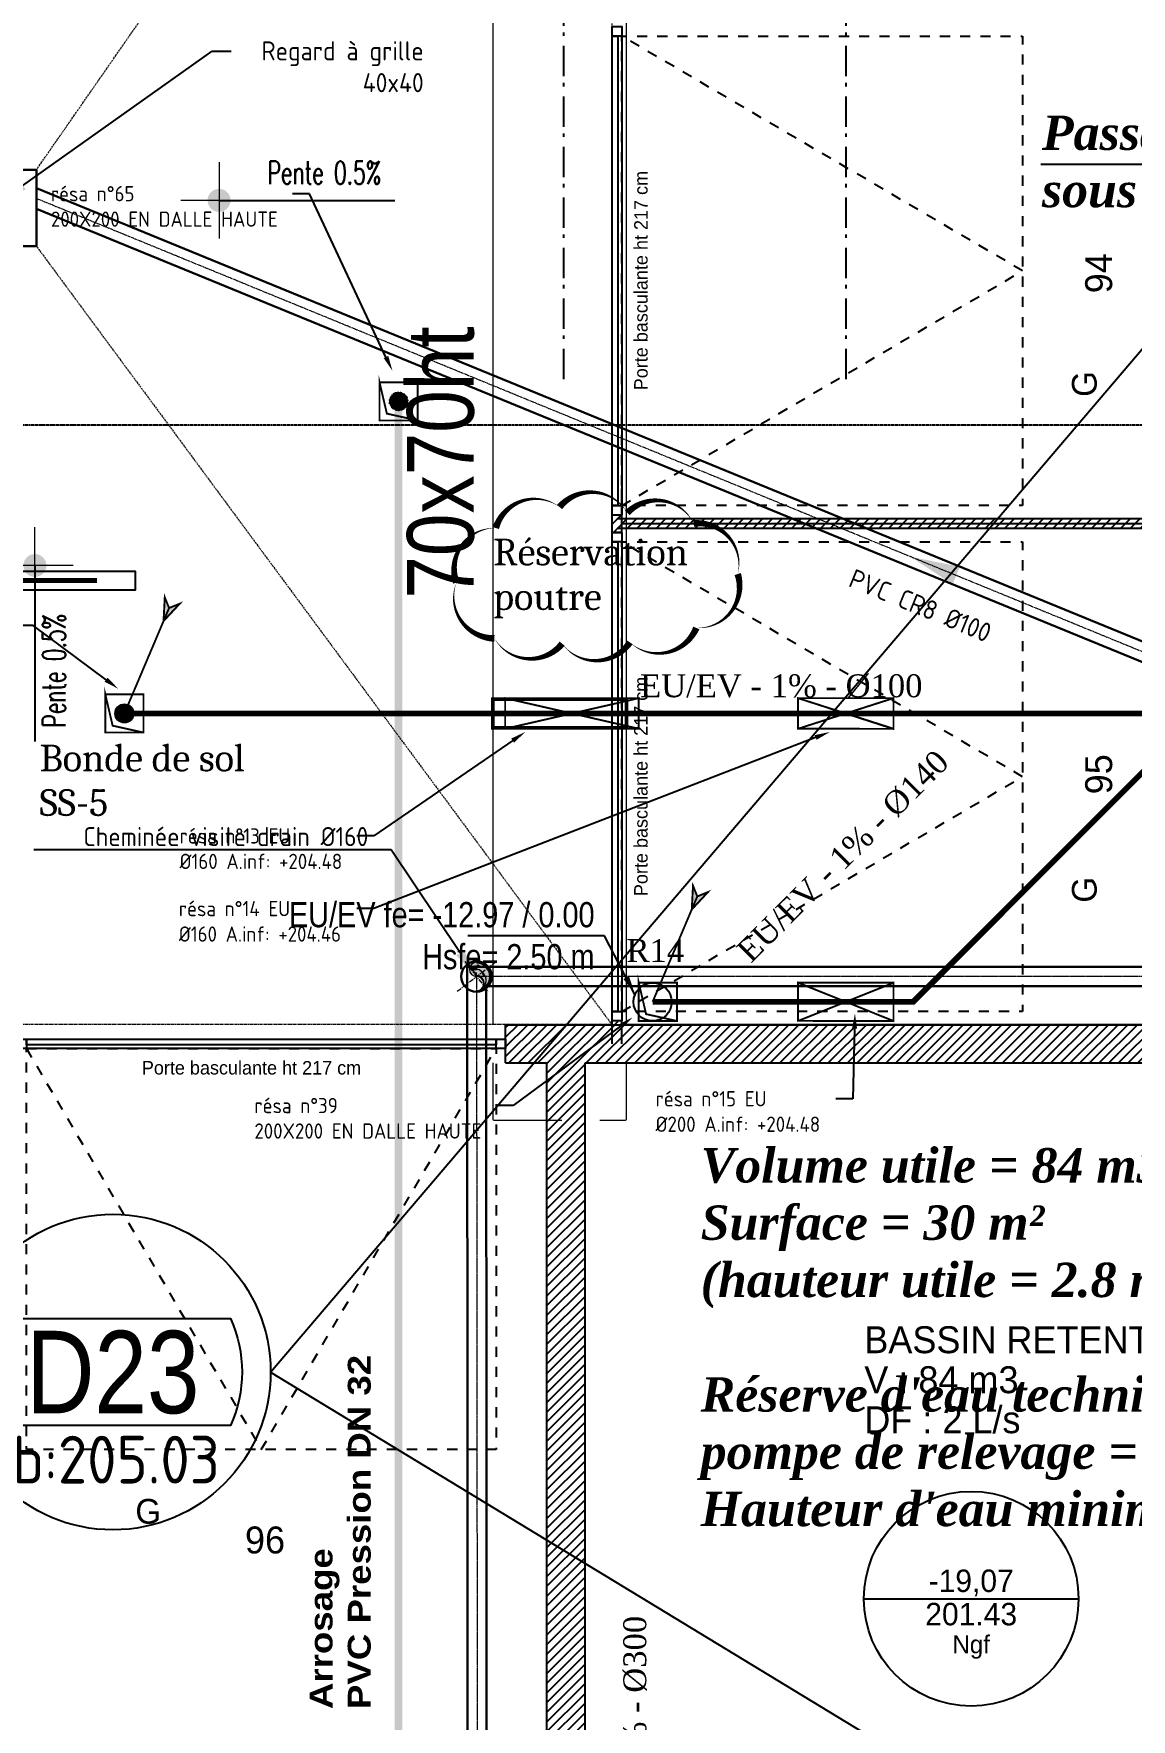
# Model space of a CAD drawing. Header units: centimetres. Extents: x 2097 to 16812, y -3973 to 8191.
# Drawn here: x 8774 to 9349, y 2583 to 3466 of the extents above; entities that cross this region are included whole.
import ezdxf
from ezdxf import colors
from ezdxf.entities.mleader import LeaderData, LeaderLine
from ezdxf.enums import TextEntityAlignment as Align
from ezdxf.math import Vec2, Vec3

# ---------------------------------------------------------------- set-up
doc = ezdxf.new("R2010")
doc.units = ezdxf.units.CM
for name, pattern in [('AXES', [4, 2.5, -0.4999999999999999, 0.4999999999999999, -0.4999999999999999]), ('CACHE', [0.7499999999999999, 0.4999999999999999, -0.25]), ('prlm_ef', [0.165, 0.1, -0.065]), ('prlm_eu', [2, 1.25, -0.25, 0.25, -0.25]), ('Style de ligne -1', [0.41664, 0.20828, -0.20836]), ('Style de ligne -6', [1.0416400000000001, 0.625, -0.20828, 0.06943000000000005, -0.13893]), ('VW-01', [0.41656, 0.20828, -0.20828])]:
    doc.linetypes.add(name, pattern=pattern)
doc.layers.get('0').update_dxf_attribs({"color": 252, "lineweight": 18})
for name, color, linetype, lineweight in [('01_poutres', 252, 'Continuous', 20), ('01_texte_repere', 252, 'Continuous', 20), ('_GAZELEC-RESERVATION', 1, 'Continuous', 18), ('_GAZELEC-RESERVATION 2', 6, 'Continuous', 18), ('Fontanel-rsd', 7, 'Continuous', 0)]:
    doc.layers.add(name, color=color, linetype=linetype, lineweight=lineweight)
for name, color, linetype in [('01_texte', 252, 'Continuous'), ('B GÈnÈral_Hatch', 252, 'Continuous'), ('B Général', 252, 'Continuous'), ('C ANNOTATIONS-axes horizontaux', 252, 'VW-01'), ('C ANNOTATIONS-Niveaux', 252, 'Continuous'), ('C ANNOTATIONS-prestations', 252, 'Continuous'), ('C ANNOTATIONS-texte', 252, 'Continuous'), ('D SURFACES-shab', 252, 'Continuous'), ('GAZ-EU FLECHE', 42, 'Continuous'), ('prlm-BA', 252, 'Continuous'), ('prlm-EAU-EF', 161, 'Continuous'), ('prlm-EAU-EP', 141, 'Continuous'), ('prlm-EAU-EUEV', 25, 'Continuous'), ('prlm-ELEC-CFO', 201, 'Continuous'), ('prlm-MOD', 64, 'Continuous'), ('prlm-MOD-PB', 123, 'Continuous')]:
    doc.layers.add(name, color=color, linetype=linetype)
doc.styles.add('00-Cote-50ème', font='ROMANS.SHX', dxfattribs={"width": 0.65, "height": 12})
doc.styles.add('CEDREP', font='')
doc.styles.add('CEDTXT', font='isocp.shx')
doc.styles.add('Eurostile', font='')
doc.styles.add('prlm-eau-ef', font='ariblk.ttf', dxfattribs={"height": 18})
doc.styles.add('prlm-eau-ep', font='timesbi.ttf', dxfattribs={"height": 18})
doc.styles.add('prlm-eau-euev', font='pala.ttf', dxfattribs={"height": 18})
doc.styles.add('prlm-mod', font='cambriaz.ttf', dxfattribs={"height": 18})
doc.styles.get("Standard").update_dxf_attribs({"font": 'isocp.shx', "height": 15})
doc.styles.get('CEDREP').set_extended_font_data('Gill Sans MT Condensed')
doc.styles.get('Eurostile').set_extended_font_data('Eurostile')
doc.dimstyles.new('Côtes-EXE-50ème-cm', dxfattribs={"dimscale": 1000, "dimtxt": 12, "dimasz": 0.01, "dimexe": 0.02, "dimexo": 0.02, "dimgap": 0.0018, "dimtad": 1, "dimdec": 1, "dimrnd": 0.5, "dimzin": 12, "dimdsep": 46, "dimtxsty": '00-Cote-50ème', "dimblk1": 'COT-ROND', "dimblk2": 'COT-ROND', "dimsah": 1, "dimcen": 0, "dimse1": 1, "dimse2": 1, "dimclrd": 256, "dimclre": 256, "dimclrt": 7, "dimazin": 2, "dimtfac": 1, "dimtdec": 1, "dimtix": 1, "dimtmove": 2, "dimatfit": 3, "dimldrblk": 'COT-ROND', "dimfxl": 1, "dimtolj": 1, "dimtzin": 0, "dimarcsym": 0})
doc.dimstyles.new('ISO-25', dxfattribs={"dimtxt": 2.5, "dimasz": 2.5, "dimexe": 1.25, "dimexo": 0.625, "dimtad": 1, "dimtxsty": 'Standard', "dimcen": 2.5, "dimadec": 0, "dimazin": 0, "dimtfac": 1, "dimtmove": 0, "dimatfit": 3, "dimfxl": 1, "dimarcsym": 0})
pattern_1 = [(45, (0, 0), (2.425347222222122, -2.645833333333339), [])]

# ---------------------------------------------------------------- blocks, each defined once
blk = doc.blocks.new('Parking Spaces')
at = {"layer": 'B Général', "linetype": 'Continuous'}
for p, q in [((0, 0), (3.061616997868383e-14, 500)), ((295.5, 0), (295.5000000000001, 500)), ((295.5, 0), (295.5000000000001, 500)), ((591, 0), (591, 500))]:
    blk.add_line(p, q, dxfattribs=at)
at = {"layer": 'B Général', "extrusion": (0, 0, -1), "char_height": 14.11800130208333, "attachment_point": 5, "text_direction": (-1, 1.224646799147353e-16, 0), "line_spacing_factor": 0.8941417206159927, "style": 'Eurostile'}
for s, insert in [('96', (147.75, 250)), ('97', (443.25, 250))]:
    blk.add_mtext(s, dxfattribs=dict(at, insert=insert))
blk = doc.blocks.new('Porte basculante ht200cm')
at = {"layer": 'B Général', "linetype": 'Style de ligne -1', "ltscale": 25.4}
for p, q in [((-123, -2.5), (0, -212.5)), ((0, -212.5), (123, -2.5))]:
    blk.add_line(p, q, dxfattribs=at)
at = {"layer": 'B Général', "linetype": 'Continuous', "flags": 128}
for points in [[(-128, 2.5), (128, 2.5), (128, -2.5), (-128, -2.5)], [(-123, 2.5), (123, 2.5), (123, -0.5), (-123, -0.5)]]:
    blk.add_lwpolyline(points, close=True, dxfattribs=at)
at = {"layer": 'B Général', "flags": 128}
for points in [[(-128, 2.5), (-123, 2.5), (-123, -2.5), (-128, -2.5)], [(123, 2.5), (128, 2.5), (128, -2.5), (123, -2.5)]]:
    blk.add_lwpolyline(points, close=True, dxfattribs=at)
at = {"layer": 'B Général', "linetype": 'Style de ligne -1', "ltscale": 25.4, "flags": 128}
blk.add_lwpolyline([(-123, -2.5), (123, -2.5), (123, -212.5), (-123, -212.5)], close=True, dxfattribs=at)
at = {"layer": 'B Général', "insert": (-66, -238.416693250868), "char_height": 12.94150119357639, "attachment_point": 1, "line_spacing_factor": 0.8941417206159925, "style": 'Eurostile'}
blk.add_mtext('G', dxfattribs=at)
at = {"layer": 'C ANNOTATIONS-prestations', "insert": (-62.5811138648618, -8.981973471623414), "char_height": 7.059000651041666, "attachment_point": 1, "line_spacing_factor": 0.8941417206159927, "style": 'Eurostile'}
blk.add_mtext('Porte basculante ht 217 cm', dxfattribs=at)
blk = doc.blocks.new('Groupe-131-1')
at = {"layer": 'C ANNOTATIONS-Niveaux', "linetype": 'Continuous'}
for p, q in [((9208.75, 2646.499999979091), (9321.25, 2646.499999990322)), ((9227.5, 2646.499999980962), (9302.5, 2646.499999988449))]:
    blk.add_line(p, q, dxfattribs=at)
blk.add_circle((9265, 2646.499999984705), 56.25000000000045, dxfattribs=at)
at = {"layer": 'C ANNOTATIONS-Niveaux', "attachment_point": 2, "rotation": 5.719209817114066e-09, "line_spacing_factor": 0.8941417206159925, "style": 'Eurostile'}
for s, insert, char_height in [('-19,07', (9264.999999998474, 2661.792778847553), 11.76500108506944), ('201.43', (9265.000000000216, 2644.330278847553), 11.76500108506944), ('Ngf', (9265.000000001917, 2627.301723074984), 9.412000868055555)]:
    blk.add_mtext(s, dxfattribs=dict(at, insert=insert, char_height=char_height))
blk = doc.blocks.new('xi.ef')
at = {"layer": 'prlm-EAU-EF', "linetype": 'ByBlock', "lineweight": 5}
blk.add_hatch(color=0, dxfattribs=at).paths.add_polyline_path([(4.875, 0, 1), (-4.875, 0, 1)])
at = {"layer": 'prlm-EAU-EF', "color": 0, "linetype": 'ByBlock', "lineweight": 5}
blk.add_circle((0, 0), 4.875, dxfattribs=at)
blk = doc.blocks.new('xi.eumod')
at = {"layer": 'prlm-MOD-PB', "linetype": 'ByBlock', "lineweight": -2}
h = blk.add_hatch(color=0, dxfattribs=at)
edge = h.paths.add_edge_path()
edge.add_arc((0, 0), 5, 0, 360)
at = {"layer": 'prlm-MOD-PB', "color": 0, "linetype": 'ByBlock', "lineweight": 5}
blk.add_circle((0, 0), 5, dxfattribs=at)
blk = doc.blocks.new('A$C711F189D')
at = {"layer": '01_poutres', "color": 0}
for points in [[(-125.1121214855502, -767.2000058053309), (-125.1121214855502, -200.9992455538263)], [(-195.1121214855521, -235.1510110389077), (-195.1121214855521, -767.2366799154051)]]:
    blk.add_lwpolyline(points, dxfattribs=at)
for points in [[(-195.1121214855521, -787.158645447369), (-195.1121214855521, -816.7000055827148, 0.4142135623730951), (-194.6121214855521, -817.2000055827148), (-159.0000032820826, -817.2000055827148)], [(-139.000003282119, -817.2000055827148), (-125.6121214855502, -817.2000055827148, 0.4142135623730951), (-125.1121214855502, -816.7000055827148), (-125.1121214855502, -787.2000055827148)]]:
    blk.add_lwpolyline(points, format="xyb", dxfattribs=at)
at = {"layer": '01_texte', "color": 0}
for points in [[(-311.5844390628827, -949.1198513158765), (581.0003401441718, 98.36995104541302)], [(-311.5844390628827, -949.1198513158765), (372.4250301545399, -1364.897974059797)]]:
    blk.add_lwpolyline(points, dxfattribs=at)
blk.add_lwpolyline([(-455.8088854654106, -921.0277531900379), (-332.6913793445474, -921.0277531900379, -0.2173899668978265), (-332.6913793445474, -977.2119494417152), (-455.8088854654106, -977.2119494417152, -0.2173899668978255), (-455.8088854654106, -921.0277531900379, 24.04159457879226)], format="xyb", dxfattribs=at)
blk.add_circle((-394.2501324049863, -949.1198513158765), 82.66569334210362, dxfattribs=at)
for s, height, style, p in [('D23', 43.2, 'CEDREP', (-394.2501324049863, -949.1198513158765)), ('b:205.03', 25, 'CEDTXT', (-392.5550811782359, -995.023242302474))]:
    blk.add_text(s, height=height, dxfattribs=dict(at, style=style)).set_placement(p, align=Align.MIDDLE_CENTER)
at = {"layer": '01_texte_repere', "color": 0, "insert": (-204.6335101876302, -472.6092872724898), "char_height": 34.99999999999999, "width": 164.8035267207524, "attachment_point": 8, "rotation": 90, "style": 'CEDREP'}
blk.add_mtext('70x70ht ', dxfattribs=at)
blk = doc.blocks.new('xi.lumA')
at = {"layer": 'prlm-ELEC-CFO', "color": 0, "linetype": 'ByBlock', "lineweight": -2, "ltscale": 50}
blk.add_lwpolyline([(-80, -5), (-80, 5), (80, 5), (80, -5)], close=True, dxfattribs=at)
at = {"layer": 'prlm-ELEC-CFO', "color": 0, "linetype": 'ByBlock', "lineweight": 5, "ltscale": 50, "const_width": 2.6}
blk.add_lwpolyline([(-60, 0), (60, 2.449293598294707e-15), (60, 2.449293598294707e-15)], dxfattribs=at)
blk = doc.blocks.new('COT-ROND')
at = {"color": 0, "linetype": 'ByBlock', "lineweight": 0}
for p, q in [((0, -1), (0, 1)), ((-1, 0), (1, 0))]:
    blk.add_line(p, q, dxfattribs=at)
at = {"color": 0, "linetype": 'ByBlock', "lineweight": 0, "const_width": 0.3}
blk.add_lwpolyline([(-0.1499999999999986, 0, 1), (0.1499999999999986, 0, 1)], format="xyb", close=True, dxfattribs=at)
blk = doc.blocks.new('A$C71B04B9C')
at = {"linetype": 'Continuous', "true_color": 0xe6e6e6}
h = blk.add_hatch(color=254, dxfattribs=at)
edge = h.paths.add_edge_path()
edge.add_arc((-0.000202514882403193, -4.903904482489452e-08), 7.460166020399811, 270.0154294565103, 450.0154294565103)
edge.add_arc((-0.001207006909680786, 3.73008282590763), 3.730083010199905, 90.0154294565103, 270.0154294565103)
edge.add_arc((0.0008019771448743995, -3.730082923986629), 3.730083010199905, -89.98457054348972, 90.01542945651028, ccw=False)
at = {"color": 9, "linetype": 'AXES'}
for p, q in [((-10.09425495997857, -7.732988994959669), (10.09256624834961, 7.733200575885348)), ((-6.082109386490629, 7.93850703769931), (6.08138272609358, -7.937558584082581))]:
    blk.add_line(p, q, dxfattribs=at)
at = {"color": 9, "linetype": 'Continuous'}
for p, q in [((-0.001709252919681603, 5.595124263382786), (-1.866248444384837, 3.729580579893991)), ((-1.866248444384837, 3.729580579893991), (-0.001207006909680786, 3.73008282590763)), ((-0.0003364471485838294, 0.4973443342869359), (-0.0007047608960419893, 1.865041388434292)), ((3.729880360067909, 0.001004442987323273), (3.480705922389461, 1.865978914326661))]:
    blk.add_line(p, q, dxfattribs=at)
at = {"color": 0, "linetype": 'ByBlock', "lineweight": -2}
blk.add_circle((-0.0002025148696702672, -4.903904482489452e-08), 8, dxfattribs=at)
at = {"color": 9, "linetype": 'Continuous'}
for centre, radius, start, end in [((-0.001207006909680786, 3.73008282590763), 3.730083010199905, 90.0154294565103, 270.0154294565103), ((-0.001207006909680786, 3.73008282590763), 1.865041505099953, 90.0154294565103, 270.0154294565103), ((-0.000202514882403193, -4.903904482489452e-08), 7.460166020399811, 270.0154294565103, 90.0154294565103), ((-0.000202514882403193, -4.903904482489452e-08), 6.962821619039822, 0.01542945677085333, 90.0154294565103), ((-0.000202514882403193, -4.903904482489452e-08), 3.730083010199905, 0.01542945677085333, 90.0154294565103), ((0.00850601699858089, -3.481408639632718), 3.978762799745972, 269.9035237799076, 90.12733513360807), ((0.0008019771448743995, -3.730082923986629), 3.730083010199905, 270.0154294565103, 90.0154294565103), ((-0.5153091976098949, -0.0001387646043440327), 7.477928320448124, 273.9652974788025, 0.01542945677085333), ((-0.6075209821756289, -2.030986642619609), 5.64800316707056, 303.239055893699, 43.62791370935579)]:
    blk.add_arc(centre, radius, start, end, dxfattribs=at)
blk = doc.blocks.new('FLECHE2')
h = blk.add_hatch(color=256)
h.dxf.hatch_style = 1
h.paths.add_polyline_path([(496271.8677579249, -370023.3158698006), (496278.404164493, -369899.2219828314), (496300.9015854237, -369954.8445146999), (496356.5241172923, -369932.3470937693)])
at = {"const_width": 10}
for points in [[(496066.6716797063, -370507.2359984029), (496300.9015854237, -369954.8445146999), (496356.5241172923, -369932.3470937693), (496271.8677579249, -370023.3158698006), (496300.9015854237, -369954.8445146999), (496278.404164493, -369899.2219828314), (496271.8677579249, -370023.3158698006), (496356.5241172923, -369932.3470937693), (496300.9015854237, -369954.8445146999), (496278.404164493, -369899.2219828314), (496271.8677579249, -370023.3158698006)], [(496271.8677579249, -370023.3158698006), (496278.404164493, -369899.2219828314), (496300.9015854237, -369954.8445146999), (496356.5241172923, -369932.3470937693), (496271.8677579249, -370023.3158698006)]]:
    blk.add_lwpolyline(points, dxfattribs=at)

msp = doc.modelspace()

# ---------------------------------------------------------------- hatches: boundary and pattern name
at = {"layer": 'B GÈnÈral_Hatch', "linetype": 'Continuous'}
h = msp.add_hatch(dxfattribs=at)
h.set_pattern_fill('50_BETON', color=256, style=0, pattern_type=2)
h.set_pattern_definition(pattern_1)
h.paths.add_polyline_path([(9076.908357680742, 3205.189080983334), (9081.908357677641, 3205.188904826689), (9081.908674774442, 3214.189326008589), (9076.908674777545, 3214.189502165234)])
h = msp.add_hatch(dxfattribs=at)
h.set_pattern_fill('50_BETON', color=256, style=0, pattern_type=2)
h.set_pattern_definition(pattern_1)
h.paths.add_polyline_path([(9079.409246014677, 3207.188904635271), (9785.48455600586, 3207.188904635271), (9785.48455600586, 3212.18890463527), (9079.409246014677, 3212.18890463527)])
h = msp.add_hatch(dxfattribs=at)
h.set_pattern_fill('50_BETON', color=256, style=0, pattern_type=2)
h.set_pattern_definition(pattern_1)
h.paths.add_polyline_path([(9785.484556005862, 2927.188904635272), (9785.48455600586, 2947.188904635272), (9021, 2947.188904635271), (9021, 2927.188904635271)])
h = msp.add_hatch(dxfattribs=at)
h.set_pattern_fill('50_BETON', color=256, style=0, pattern_type=2)
h.set_pattern_definition(pattern_1)
h.paths.add_polyline_path([(9076.898915681428, 2937.188992713594), (9081.898915678325, 2937.188816556949), (9081.89933845739, 2949.188904985569), (9076.899338460493, 2949.189081142214)])
h = msp.add_hatch(dxfattribs=at)
h.set_pattern_fill('50_BETON', color=256, style=0, pattern_type=2)
h.set_pattern_definition(pattern_1)
h.paths.add_polyline_path([(9062.694215426745, 2927.188904635271), (9042.694215426745, 2927.188904635271), (9042.694215426745, 2349.490936158188), (9062.694215426745, 2349.490936158188)])

# ---------------------------------------------------------------- linework, layer by layer
at = {"layer": '_GAZELEC-RESERVATION 2', "ltscale": 25, "const_width": 1}
for points in [[(8954.95543180683, 3263.798964820359), (8954.95543180683, 3283.798964820359), (8974.95543180683, 3283.798964820359), (8974.95543180683, 3263.798964820359), (8954.95543180683, 3263.798964820359), (8954.95543180683, 3283.798964820359), (8958.806280690176, 3267.383664168563), (8974.95543180683, 3263.798964820359)], [(8811.262385270951, 3100.304108404092), (8811.262385270951, 3120.304108404092), (8831.262385270951, 3120.304108404092), (8831.262385270951, 3100.304108404092), (8811.262385270951, 3100.304108404092), (8811.262385270951, 3120.304108404092), (8815.113234154298, 3103.888807752297), (8831.262385270951, 3100.304108404092)], [(9020.800000000003, 3110.304108404092), (9020.800000000003, 3118.304108404092), (9090.800000000003, 3118.304108404092), (9090.800000000003, 3102.304108404092), (9020.800000000003, 3102.304108404092), (9020.800000000003, 3118.304108404092), (9090.800000000003, 3102.304108404092), (9090.800000000003, 3118.304108404092), (9020.800000000003, 3102.304108404092)], [(9174.28455599554, 3110.304108405743), (9174.28455599554, 3118.304108405743), (9224.28455599546, 3118.304108405743), (9224.284555995633, 3102.304108405528), (9174.28455599554, 3102.304108405743), (9174.28455599554, 3118.304108405743), (9224.284555995633, 3102.304108405528), (9224.28455599546, 3118.304108405743), (9174.28455599554, 3102.304108405743)], [(9090.800000000003, 2949.204764401177), (9090.800000000003, 2969.204764401177), (9110.800000000003, 2969.204764401177), (9110.800000000003, 2949.204764401177), (9090.800000000003, 2949.204764401177), (9090.800000000003, 2969.204764401177), (9094.65084888335, 2952.789463749381), (9110.800000000003, 2949.204764401177)], [(9174.284555997167, 2959.204764401715), (9174.284555997167, 2969.204764401715), (9224.284555997065, 2969.204764401715), (9224.284555997065, 2949.204764401715), (9174.284555997274, 2949.204764401177), (9174.28455599706, 2969.204764401715), (9224.284555997065, 2949.204764401715), (9224.284555997065, 2969.204764401715), (9174.284555997274, 2949.204764401177)]]:
    msp.add_lwpolyline(points, dxfattribs=at)
at = {"layer": 'B Général', "linetype": 'Style de ligne -6', "ltscale": 25.4}
for p, q in [((9051.484212579608, 3285.38890504039), (9051.484212579608, 5820.388904937164)), ((9199.48421260614, 3285.38890504039), (9199.48421260614, 5820.388904937164))]:
    msp.add_line(p, q, dxfattribs=at)
at = {"layer": 'B Général', "linetype": 'Continuous'}
for p, q in [((9081.908357677641, 3205.188904826689), (9081.909157937906, 3227.90335482089)), ((9081.909157937906, 3227.90335482089), (9081.908674774442, 3214.189326008589)), ((9076.908357680742, 3205.189080983334), (9076.908674777545, 3214.189502165234)), ((9081.908674774442, 3214.189326008589), (9076.908674777545, 3214.189502165234)), ((9785.48455600586, 3212.188904635271), (9079.409246014677, 3212.188904635271)), ((9785.48455600586, 3207.188904635271), (9079.409246014677, 3207.188904635271)), ((9581.909246016228, 3209.688904635271), (9081.909246016228, 3209.688904635271)), ((9081.908357677641, 3205.188904826689), (9076.908357680742, 3205.189080983334)), ((9021, 2947.188904635271), (9785.48455600586, 2947.188904635272)), ((9021, 2927.188904635271), (9021, 2947.188904635271)), ((9076.898915681428, 2937.188992713594), (9076.899338460493, 2949.189081142214)), ((9081.89933845739, 2949.188904985569), (9076.899338460493, 2949.189081142214)), ((9081.898915678325, 2937.188816556949), (9081.89933845739, 2949.188904985569)), ((9581.909246016228, 2947.188904635271), (9081.909246016228, 2947.188904635271)), ((9021, 2927.188904635271), (9042.694215426745, 2927.188904635271)), ((9042.694215426745, 2349.490936158188), (9042.694215426745, 2927.188904635271)), ((9062.694215426745, 2927.188904635271), (9785.48455600586, 2927.188904635272)), ((9062.694215426745, 2349.490936158188), (9062.694215426745, 2927.188904635271))]:
    msp.add_line(p, q, dxfattribs=at)
at = {"layer": 'B Général', "linetype": 'Continuous', "lineweight": 18}
for p, q in [((9076.908357680742, 3205.189080983334), (9076.908674777545, 3214.189502165234)), ((9785.48455600586, 3212.188904635271), (9079.409246014677, 3212.188904635271)), ((9785.48455600586, 3207.188904635271), (9079.409246014677, 3207.188904635271)), ((9081.908357677641, 3205.188904826689), (9081.908674774442, 3214.189326008589)), ((9021, 2947.188904635271), (9785.48455600586, 2947.188904635272)), ((9076.898915681428, 2937.188992713594), (9076.899338460493, 2949.189081142214)), ((9081.898915678325, 2937.188816556949), (9081.89933845739, 2949.188904985569)), ((9021, 2927.188904635271), (9042.694215426745, 2927.188904635271)), ((9042.694215426745, 2349.490936158188), (9042.694215426745, 2927.188904635271)), ((9062.694215426745, 2927.188904635271), (9785.48455600586, 2927.188904635272)), ((9062.694215426745, 2349.490936158188), (9062.694215426745, 2927.188904635271))]:
    msp.add_line(p, q, dxfattribs=at)
at = {"layer": 'C ANNOTATIONS-axes horizontaux'}
msp.add_line((12370.81265411933, 3261.3889048877), (2960.812654119335, 3261.3889048877), dxfattribs=at)
at = {"layer": 'D SURFACES-shab', "flags": 128}
msp.add_lwpolyline([(9062.694215426745, 2927.188904635271), (9785.48455600586, 2927.188904635271), (9785.48455600586, 2349.490936158188), (9062.694215426745, 2349.490936158188)], close=True, dxfattribs=at)
at = {"layer": 'Fontanel-rsd', "color": 3, "linetype": 'CACHE', "lineweight": 18}
msp.add_lwpolyline([(8451.284846768755, 3779.425841030485), (9042.28419720883, 3779.425841030485), (9042.28419720883, 3531.48889822078), (9076.719552912671, 3531.48889822078), (9076.719552912671, 2947.288904635271), (9020.799984629224, 2947.288904635271), (8451.284846955366, 2947.288904635274)], close=True, dxfattribs=at)
for points in [[(8775.147510561465, 3395.138481103689), (9042.28419720883, 3779.425841030485)], [(8775.147510561465, 3355.138481118591), (9076.69925262084, 2947.288904635271)]]:
    msp.add_lwpolyline(points, dxfattribs=at)
at = {"layer": 'Fontanel-rsd', "color": 6, "lineweight": 30, "ltscale": 5}
msp.add_lwpolyline([(8735.147510576366, 3355.138481118591), (8735.147510576366, 3395.138481103689), (8775.147510561465, 3395.138481103689), (8775.147510561465, 3355.138481118591)], close=True, dxfattribs=at)
at = {"layer": 'Fontanel-rsd', "color": 1, "lineweight": 30, "elevation": -4.999979430668971e-08}
for points in [[(9763.511769265062, 2980.536898420016), (8775.147510561465, 3385.450337620926)], [(9759.720768636633, 2971.283341577631), (8775.147510561465, 3374.643682223072)]]:
    msp.add_lwpolyline(points, dxfattribs=at)
at = {"layer": 'Fontanel-rsd', "color": 9, "linetype": 'AXES', "lineweight": 15, "ltscale": 0.3, "elevation": -4.999979430668971e-08}
msp.add_lwpolyline([(9761.616268950847, 2975.910119998824), (8775.147510561465, 3380.047009921999)], dxfattribs=at)
at = {"layer": 'Fontanel-rsd', "color": 1, "lineweight": 30, "elevation": -4.999979430668971e-08}
msp.add_lwpolyline([(9257.14472925466, 3182.582209077896, 9.999999999999996, 0, 0), (9233.156414961142, 3192.409750650434, 0, 0, 0)], format="xyseb", dxfattribs=at)
at = {"layer": 'Fontanel-rsd', "color": 140, "lineweight": 30}
for points in [[(9725.284540662413, 2977.488891251253), (9000.796750942638, 2977.488891251252)], [(9000.796750942638, 2977.488891251252), (9001.271737859368, 2409.49092277417)], [(9735.284540662413, 2967.488891251253), (9010.795738688637, 2967.487876344603)], [(9010.795738688637, 2967.487876344603), (9011.270648189391, 2399.490922774169)]]:
    msp.add_lwpolyline(points, dxfattribs=at)
at = {"layer": 'Fontanel-rsd', "color": 9, "linetype": 'AXES', "lineweight": 15, "ltscale": 0.3}
for points in [[(9730.284540662413, 2972.488891251252), (9005.791547533136, 2972.488891251252)], [(9005.791547533136, 2972.488891251252), (9006.269152845985, 2404.49092277417)]]:
    msp.add_lwpolyline(points, dxfattribs=at)
at = {"layer": 'prlm-EAU-EF', "color": 3, "linetype": 'prlm_ef', "ltscale": 100, "const_width": 4, "flags": 128}
msp.add_lwpolyline([(8964.95543180683, 3273.798964820359), (8964.95543180683, 2315.506268496323)], dxfattribs=at)
at = {"layer": 'prlm-EAU-EP'}
msp.add_lwpolyline([(9301.424283179767, 3398.033194794763), (9475.800792466194, 3398.033194794763), (9548.626423809888, 3409.777116032789)], dxfattribs=at)
at = {"layer": 'prlm-EAU-EUEV', "linetype": 'prlm_eu', "ltscale": 50, "const_width": 3, "flags": 128}
for points in [[(9098.054072178813, 2959.204764401715), (9234.563605557465, 2959.204764401715), (9509.358285300608, 3233.999444144858), (9509.358285300608, 4006.636460546636), (9756.986937614358, 4254.265112860387), (10725.93874250194, 4254.265112860387), (10747.50989433067, 4281.78984302258), (10747.50989433067, 4576.905021835097), (10731.02477941232, 4595.668313878992), (10731.02477941232, 4712.218314786245), (10775.03936950144, 4756.232904875364)], [(8821.262385270951, 3110.304108404092), (9385.662949559843, 3110.304108404092)]]:
    msp.add_lwpolyline(points, dxfattribs=at)
at = {"layer": 'prlm-EAU-EUEV'}
msp.add_circle((9098.054072178813, 2959.204764401715), 10, dxfattribs=at)
at = {"layer": 'prlm-MOD'}
msp.add_lwpolyline([(9049.299872175503, 3218.463035437027, 0, 3.5, 0.52056705), (9015.881087626054, 3207.443396178295, 0, 3.5, 0.52056705), (9015.881087626054, 3207.443396178295, 0, 3.5, 0.52056705), (8995.209674164433, 3178.86120736841, 0, 3.5, 0.52056705), (8995.209674164433, 3178.86120736841, 0, 3.5, 0.52056705), (9015.192040749578, 3149.590290858453, 0, 3.5, 0.52056705), (9015.192040749578, 3149.590290858453, 0, 3.5, 0.52056705), (9050.67796652317, 3146.835380775131, 0, 3.5, 0.52056705), (9050.67796652317, 3146.835380775131, 0, 3.5, 0.52056705), (9086.163892902328, 3147.52410847087, 0, 3.5, 0.52056705), (9086.163892902328, 3147.52410847087, 0, 3.5, 0.52056705), (9120.960771803322, 3155.100110305323, 0, 3.5, 0.52056705), (9120.960771803322, 3155.100110305323, 0, 3.5, 0.52056705), (9142.665755877386, 3183.337935621133, 0, 3.5, 0.52056705), (9142.665755877386, 3183.337935621133, 0, 3.5, 0.52056705), (9119.582677454697, 3209.853942404822, 0, 3.5, 0.52056705), (9119.582677454697, 3209.853942404822, 0, 3.5, 0.52056705), (9084.785798554447, 3215.363761859687, 0, 3.5, 0.52056705), (9084.785798554447, 3215.363761859687, 0, 3.5, 0.52056705)], format="xyseb", close=True, dxfattribs=at)
at = {"layer": 'prlm-MOD', "const_width": 2}
msp.add_lwpolyline([(9084.372091121018, 3117.804108404092), (9084.372091120164, 3102.804108404092), (9014.372091120162, 3102.804108404092), (9014.372091121017, 3117.804108404092), (9084.372091121018, 3117.804108404092)], dxfattribs=at)

# ---------------------------------------------------------------- block references
at = {"layer": 'B Général', "rotation": 89.99798139353518}
for p in [(9079.41318438612, 3342.189414007471), (9079.403848069067, 3077.188992984451)]:
    msp.add_blockref('Porte basculante ht200cm', p, dxfattribs=at)
at = {"layer": 'B Général'}
for name, p in [('Porte basculante ht200cm', (8893, 2937.188904635271)), ('Groupe-131-1', (0, 0))]:
    msp.add_blockref(name, p, dxfattribs=at)
at = {"layer": 'B Général', "xscale": -1}
msp.add_blockref('Parking Spaces', (9042.694215426745, 2427.188904635271), dxfattribs=at)
at = {"layer": 'Fontanel-rsd', "color": 140, "lineweight": 30}
msp.add_blockref('A$C71B04B9C', (9005.791547533136, 2972.488891251252), dxfattribs=at)
at = {"layer": 'GAZ-EU FLECHE', "xscale": 0.1, "yscale": 0.1, "zscale": 0.1}
for p in [(-40785.40478269968, 40161.02770824439), (-40508.61309579182, 40009.92836424201)]:
    msp.add_blockref('FLECHE2', p, dxfattribs=at)
at = {"layer": 'prlm-BA'}
msp.add_blockref('A$C711F189D', (9209.484212606141, 3714.388910204608), dxfattribs=at)
at = {"layer": 'prlm-EAU-EF', "color": 3, "linetype": 'prlm_ef', "ltscale": 100, "rotation": 44.99999999999805}
msp.add_blockref('xi.ef', (8964.95543180683, 3273.798964820359), dxfattribs=at)
at = {"layer": 'prlm-ELEC-CFO'}
msp.add_blockref('xi.lumA', (8746.984537452878, 3179.888904636067), dxfattribs=at)
at = {"layer": 'prlm-MOD-PB'}
msp.add_blockref('xi.eumod', (8821.262385270951, 3110.304108404092), dxfattribs=at)

# ---------------------------------------------------------------- texts
at = {"layer": 'B Général', "char_height": 14.11800130208333, "attachment_point": 5, "rotation": 90, "line_spacing_factor": 0.8941417206159927, "style": 'Eurostile'}
for s, insert in [('94', (9331.909246016228, 3340.938904635271)), ('95', (9331.909246016228, 3078.438904635271))]:
    msp.add_mtext(s, dxfattribs=dict(at, insert=insert))
at = {"layer": 'C ANNOTATIONS-texte', "char_height": 14.11800130208333, "attachment_point": 1, "line_spacing_factor": 0.8941417206159927, "style": 'Eurostile'}
for s, insert in [('BASSIN RETENTION 1', (9209, 2789.261334635416)), ('V : 84 m3', (9209, 2768.306334635417)), ('DF : 2 L/s', (9209, 2747.351334635417))]:
    msp.add_mtext(s, dxfattribs=dict(at, insert=insert))
at = {"layer": 'Fontanel-rsd', "color": 3, "insert": (8926.071365240534, 3393.589152507052), "char_height": 12, "attachment_point": 5, "line_spacing_factor": 0.8, "style": '00-Cote-50ème'}
msp.add_mtext('\\A1;Pente 0.5%', dxfattribs=at)
at = {"layer": 'Fontanel-rsd', "color": 1, "lineweight": 15, "insert": (9200.069783077573, 3177.06690441292, -2.122181393690451e-09), "char_height": 9.999999999999995, "attachment_point": 7, "rotation": 337.7476666727082}
msp.add_mtext_dynamic_manual_height_columns('PVC CR8 Ø100', width=1678.142295874926, gutter_width=12.5, heights=[0], dxfattribs=at)
at = {"layer": 'Fontanel-rsd', "color": 3, "insert": (8784.415446840898, 3132.650183347341), "char_height": 12, "attachment_point": 5, "rotation": 89.99999999999997, "line_spacing_factor": 0.8, "style": '00-Cote-50ème'}
msp.add_mtext('\\A1;Pente 0.5%', dxfattribs=at)
at = {"layer": 'prlm-EAU-EF', "color": 3, "linetype": 'prlm_ef', "ltscale": 100, "insert": (8918.321132076771, 2588.721484692576), "char_height": 11.99999999999999, "width": 313.3360090543715, "attachment_point": 1, "rotation": 90, "style": 'prlm-eau-ef'}
msp.add_mtext('Arrosage\\PPVC Pression DN 32', dxfattribs=at)
at = {"layer": 'prlm-EAU-EP', "char_height": 18, "attachment_point": 1, "style": 'prlm-eau-ep'}
for s, width, gutter_width, insert in [('Passage des EP sous les EU/E', 212.395262803715, 90, (9302.064779344311, 3423.544027985649)), ("Volume utile = 84 m3\\PSurface = 30 m²\\P(hauteur utile = 2.8 m)\\P\\PRéserve d'eau technique\\Ppompe de relevage = 0.42 m\\PHauteur d'eau minimale = 3.22 m", 478.1056925707599, 75, (9123.24948722202, 2882.559521143354))]:
    msp.add_mtext_dynamic_manual_height_columns(s, width=width, gutter_width=gutter_width, heights=[0], dxfattribs=dict(at, insert=insert))
at = {"layer": 'prlm-EAU-EP', "insert": (9082.706715454127, 2521.753726755713), "char_height": 12, "width": 151.0859237425319, "attachment_point": 1, "rotation": 89.99999999999969, "style": 'prlm-eau-euev'}
msp.add_mtext('EP - 1% - %%C300', dxfattribs=at)
at = {"layer": 'prlm-EAU-EUEV', "style": 'prlm-eau-euev'}
for s, insert, char_height, width, attachment_point in [('EU/EV - 1% - %%C100', (9091.477857680175, 3130.800454553402), 12, 190.7565149068976, 1), ('\\pt1.98e+005;{\\fArial Narrow|b0|i0|c0|p34;EU/EV fe= -12.97 / 0.00 Hsfe= 2.50 m}', (9067.644134209344, 2993.780888394062), 13.2, 176.441035825928, 6), ('R14', (9084.372091120591, 2992.095356089048), 12, 190.7565149068976, 1)]:
    msp.add_mtext(s, dxfattribs=dict(at, insert=insert, char_height=char_height, width=width, attachment_point=attachment_point))
at = {"layer": 'prlm-EAU-EUEV', "insert": (9141.087646973476, 2987.546426890859), "char_height": 12, "width": 190.7565149068976, "attachment_point": 1, "rotation": 44.99999999999988, "style": 'prlm-eau-euev'}
msp.add_mtext('EU/EV - 1% - %%C140', dxfattribs=at)
at = {"layer": 'prlm-MOD', "insert": (9014.516667747483, 3201.847916875434), "char_height": 14, "width": 1.326297959183674, "attachment_point": 1, "rotation": 359.99999999674054, "style": 'prlm-mod'}
msp.add_mtext('Réservation\\Ppoutre', dxfattribs=at)
at = {"layer": 'prlm-MOD-PB', "insert": (8776.822010168162, 3093.96333845928), "char_height": 14, "width": 121.4459735434012, "attachment_point": 1, "style": 'prlm-mod'}
msp.add_mtext('Bonde de sol SS-5', dxfattribs=at)

# ---------------------------------------------------------------- leaders
at = {"layer": '_GAZELEC-RESERVATION', "color": 1}
ml = msp.add_multileader_mtext('Standard', dxfattribs=at)
ml.set_content('résa n°65\\P%%C160 A.inf:204.63 ', color=1)
ml.set_leader_properties()
ml.build(insert=Vec2(0, 0))
ml.multileader.update_dxf_attribs({"has_text_frame": 1, "arrow_head_size": 8, "scale": 20})
ctx = ml.context
ctx.base_point, ctx.scale, ctx.char_height, ctx.arrow_head_size, ctx.landing_gap_size, ctx.plane_origin, ctx.plane_x_axis, ctx.plane_y_axis = Vec3(6852.23061773851, 3474.906991886572), 20, 8, 8, 4, Vec3(6409.027073304131, 3293.609986873047), Vec3(1, -1.665334536937735e-16), Vec3(1.665334536937735e-16, 1)
notes = []
notes.append((ctx, [(0, (1, 1, 0), (6948.746485494681, 3474.906991886572), (-1, 1.665334536937735e-16), 8.984496906271943, [(0, [(6979.48535757748, 3349.488896906033)], 0, [])])]))
ctx.mtext.insert, ctx.mtext.text_direction, ctx.mtext.width, ctx.mtext.flow_direction = Vec3(6856.23061773851, 3478.906991886572), Vec3(1, -1.665334536937735e-16), 156.8850406025498, 5
at = {"layer": '_GAZELEC-RESERVATION', "color": 6}
ml = msp.add_multileader_mtext('Standard', dxfattribs=at)
ml.set_content('résa n°65\\P200X200 EN DALLE HAUTE', color=6)
ml.set_leader_properties()
ml.build(insert=Vec2(0, 0))
ml.multileader.update_dxf_attribs({"has_text_frame": 1, "arrow_head_size": 8, "scale": 20})
ctx = ml.context
ctx.base_point, ctx.scale, ctx.char_height, ctx.arrow_head_size, ctx.landing_gap_size, ctx.plane_origin, ctx.plane_x_axis, ctx.plane_y_axis = Vec3(8778.763005978015, 3382.579360005974), 20, 8, 8, 4, Vec3(8378.631240300036, 3201.282354992449), Vec3(1, -1.665334536937735e-16), Vec3(1.665334536937735e-16, 1)
notes.append((ctx, [(0, (1, 1, 0), (8918.350652490586, 3382.579360005974), (-1, 1.665334536937735e-16), 8.984496906271943, [(0, [(8961.737192622186, 3289.78473400325)], 0, [])])]))
ctx.mtext.insert, ctx.mtext.text_direction, ctx.mtext.width, ctx.mtext.flow_direction = Vec3(8782.763005978015, 3386.607177465279), Vec3(1, -1.665334536937735e-16), 156.8850406025498, 5
ml = msp.add_multileader_mtext('Standard', dxfattribs=at)
ml.set_content('résa n°38\\P200X200 EN DALLE HAUTE', color=6)
ml.set_leader_properties()
ml.build(insert=Vec2(0, 0))
ml.multileader.update_dxf_attribs({"has_text_frame": 1, "arrow_head_size": 8, "scale": 20})
ctx = ml.context
ctx.base_point, ctx.scale, ctx.char_height, ctx.arrow_head_size, ctx.landing_gap_size, ctx.plane_origin, ctx.plane_x_axis, ctx.plane_y_axis = Vec3(8633.92206981555, 3156.319276407452), 20, 8, 8, 4, Vec3(8022.80411870971, 2975.022271393927), Vec3(1, -1.665334536937735e-16), Vec3(1.665334536937735e-16, 1)
notes.append((ctx, [(0, (1, 1, 0), (8773.50971632812, 3156.319276407452), (-1, 1.665334536937735e-16), 8.984496906271943, [(0, [(8818.122628512974, 3123.198708567714)], 0, [])])]))
ctx.mtext.insert, ctx.mtext.text_direction, ctx.mtext.width, ctx.mtext.flow_direction = Vec3(8637.92206981555, 3160.347093866757), Vec3(1, -1.665334536937735e-16), 156.8850406025498, 5
ml = msp.add_multileader_mtext('Standard', dxfattribs=at)
ml.set_content('résa n°14 EU\\P%%C160 A.inf: +204.46', color=6)
ml.set_leader_properties()
ml.build(insert=Vec2(0, 0))
ml.multileader.update_dxf_attribs({"has_text_frame": 1, "arrow_head_size": 8, "scale": 20})
ctx = ml.context
ctx.base_point, ctx.scale, ctx.char_height, ctx.arrow_head_size, ctx.landing_gap_size, ctx.plane_origin, ctx.plane_x_axis, ctx.plane_y_axis = Vec3(8845.809458345226, 3008.063676203521), 20, 8, 8, 4, Vec3(8456.389967061741, 2959.352649460936), Vec3(1, -1.665334536937735e-16), Vec3(1.665334536937735e-16, 1)
notes.append((ctx, [(0, (1, 1, 0), (8951.990805645199, 3008.063676203521), (-1, 1.665334536937735e-16), 8.984496906271943, [(0, [(9190.961687360214, 3100.611255548862)], 0, [])])]))
ctx.mtext.insert, ctx.mtext.text_direction, ctx.mtext.width, ctx.mtext.flow_direction = Vec3(8849.809458345226, 3012.063676203521), Vec3(1, -1.665334536937735e-16), 156.8850406025498, 5
ml = msp.add_multileader_mtext('Standard', dxfattribs=at)
ml.set_content('résa n°13 EU\\P%%C160 A.inf: +204.48', color=6)
ml.set_leader_properties()
ml.build(insert=Vec2(0, 0))
ml.multileader.update_dxf_attribs({"has_text_frame": 1, "arrow_head_size": 8, "scale": 20})
ctx = ml.context
ctx.base_point, ctx.scale, ctx.char_height, ctx.arrow_head_size, ctx.landing_gap_size, ctx.plane_origin, ctx.plane_x_axis, ctx.plane_y_axis = Vec3(8846.206308738927, 3046.138753800555), 20, 8, 8, 4, Vec3(8296.751313393966, 2959.352649460936), Vec3(1, -1.665334536937735e-16), Vec3(1.665334536937735e-16, 1)
notes.append((ctx, [(0, (1, 1, 0), (8951.990805645199, 3046.138753800555), (-1, 1.665334536937735e-16), 8.984496906271943, [(0, [(9031.323033692439, 3100.611255548862)], 0, [])])]))
ctx.mtext.insert, ctx.mtext.text_direction, ctx.mtext.width, ctx.mtext.flow_direction = Vec3(8850.206308738927, 3050.138753800555), Vec3(1, -1.665334536937735e-16), 156.8850406025498, 5
ml = msp.add_multileader_mtext('Standard', dxfattribs=at)
ml.set_content('résa n°39\\P200X200 EN DALLE HAUTE', color=6)
ml.set_leader_properties()
ml.build(insert=Vec2(0, 0))
ml.multileader.update_dxf_attribs({"has_text_frame": 1, "arrow_head_size": 8, "scale": 20})
ctx = ml.context
ctx.base_point, ctx.scale, ctx.char_height, ctx.arrow_head_size, ctx.landing_gap_size, ctx.plane_origin, ctx.plane_x_axis, ctx.plane_y_axis = Vec3(8885.396850393701, 2904.8444958293), 20, 8, 8, 4, Vec3(8274.278899287861, 2723.547490815776), Vec3(1, -1.665334536937735e-16), Vec3(1.665334536937735e-16, 1)
notes.append((ctx, [(0, (1, 1, 0), (9024.984496906272, 2904.8444958293), (-1, 1.665334536937735e-16), 8.984496906271943, [(0, [(9087.642514620791, 2951.149576040712)], 0, [])])]))
ctx.mtext.insert, ctx.mtext.text_direction, ctx.mtext.width, ctx.mtext.flow_direction = Vec3(8889.396850393701, 2908.872313288605), Vec3(1, -1.665334536937735e-16), 156.8850406025498, 5
ml = msp.add_multileader_mtext('Standard', dxfattribs=at)
ml.set_content('résa n°15 EU\\P%%C200 A.inf: +204.48', color=6)
ml.set_leader_properties()
ml.build(insert=Vec2(0, 0))
ml.multileader.update_dxf_attribs({"has_text_frame": 1, "arrow_head_size": 8, "scale": 20})
ctx = ml.context
ctx.base_point, ctx.scale, ctx.char_height, ctx.arrow_head_size, ctx.landing_gap_size, ctx.plane_origin, ctx.plane_x_axis, ctx.plane_y_axis = Vec3(9095.627784175269, 2908.438110085925), 20, 8, 8, 4, Vec3(8547.772788830309, 2821.652005746306), Vec3(1, -1.665334536937735e-16), Vec3(1.665334536937735e-16, 1)
notes.append((ctx, [(0, (1, 1, 0), (9203.012281081541, 2908.438110085925), (-1, 1.665334536937735e-16), 8.984496906271943, [(0, [(9204.089932817311, 2953.183042515928)], 0, [])])]))
ctx.mtext.insert, ctx.mtext.text_direction, ctx.mtext.width, ctx.mtext.flow_direction = Vec3(9099.627784175269, 2912.438110085925), Vec3(1, -1.665334536937735e-16), 156.8850406025498, 5
at = {"layer": 'Fontanel-rsd', "color": 3}
for points in [[(8870.856979587052, 3379.116690505199), (8963.057360900986, 3379.116690505199)], [(8774.37769166491, 3187.821084667574), (8774.37769166491, 3095.620703353639)]]:
    msp.add_leader(points, dimstyle='Côtes-EXE-50ème-cm', override={"dimasz": 0.02, "dimclrd": 3}, dxfattribs=at)
at = {"layer": 'Fontanel-rsd', "color": 6}
ml = msp.add_multileader_mtext('Standard', dxfattribs=at)
ml.set_content('Regard à grille\\P40x40', color=6)
ml.set_leader_properties()
ml.build(insert=Vec2(0, 0))
ml.multileader.update_dxf_attribs({"has_text_frame": 1, "text_right_attachment_type": 6, "dogleg_length": 10, "arrow_head_size": 15})
ctx = ml.context
ctx.base_point, ctx.char_height, ctx.arrow_head_size, ctx.plane_origin = Vec3(8877.20399051771, 3457.339397766786), 10, 15, Vec3(8754.876650148846, 3378.218432440678)
ctx.right_attachment, ctx.text_align_type = 6, 2
notes.append((ctx, [(1, (1, 1, 0), (8867.20399051771, 3457.339397766786), (1, 0), 10, [(0, [(8755.883249327484, 3378.2184244699)], 0, [])])]))
ctx.mtext.insert, ctx.mtext.width, ctx.mtext.alignment, ctx.mtext.flow_direction = Vec3(8978.102580175198, 3462.443494475986), 221.1925276670858, 3, 5
at = {"layer": 'Fontanel-rsd', "color": 140}
ml = msp.add_multileader_mtext('Standard', dxfattribs=at)
ml.set_content('Cheminée visite drain Ø160', color=140)
ml.set_leader_properties()
ml.build(insert=Vec2(0, 0))
ml.multileader.update_dxf_attribs({"has_text_frame": 1, "text_right_attachment_type": 6, "dogleg_length": 10, "arrow_head_size": 15})
ctx = ml.context
ctx.base_point, ctx.char_height, ctx.arrow_head_size, ctx.plane_origin = Vec3(8793.56101039431, 3045.790155322644), 10, 15, Vec3(9016.374961915659, 2972.120226278712)
ctx.right_attachment, ctx.text_align_type = 6, 2
notes.append((ctx, [(0, (1, 1, 0), (8961.05987466773, 3038.790155322644), (-1, 0), 10, [(0, [(9005.593432347034, 2972.494144261845)], 0, [])])]))
ctx.mtext.insert, ctx.mtext.width, ctx.mtext.alignment, ctx.mtext.flow_direction = Vec3(8949.05987466773, 3050.790155322644), 221.1925276670858, 3, 5
at = {"layer": 'prlm-EAU-EUEV'}
msp.add_leader([(9088.825414758754, 2963.055982679504), (9072.901497419283, 2993.78088839406), (9001.15727123927, 2993.780888394196)], dimstyle='ISO-25', override={"dimasz": 10, "dimgap": 0.625, "dimtad": 0}, dxfattribs=at)
for ctx, leaders in notes:
    for number, flags, end, landing, length, lines in leaders:
        leader = LeaderData()
        leader.index, (leader.has_last_leader_line, leader.has_dogleg_vector, leader.attachment_direction) = number, flags
        leader.last_leader_point, leader.dogleg_vector, leader.dogleg_length = Vec3(end), Vec3(landing), length
        for number, points, colour, breaks in lines:
            line = LeaderLine()
            line.index, line.vertices, line.color, line.breaks = number, Vec3.list(points), colors.encode_raw_color(colour), breaks
            leader.lines.append(line)
        ctx.leaders.append(leader)

doc.saveas('drawing.dxf')
